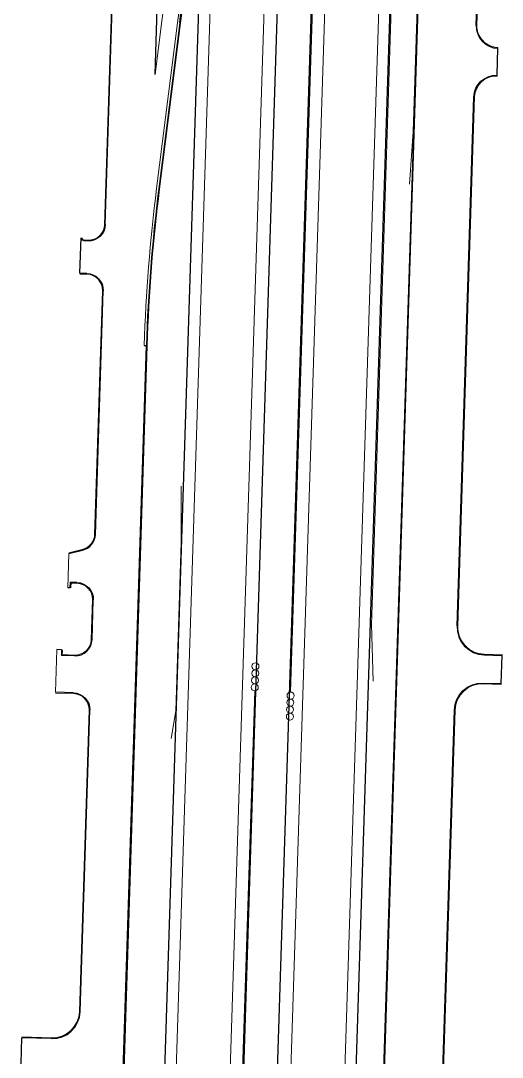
# Model space of a CAD drawing. Extents: x 2536801 to 2538856, y 7112140 to 7131569.
# Drawn here: x 2537840 to 2538268, y 7122385 to 7123308 of the extents above; entities that cross this region are included whole.
import ezdxf

# ---------------------------------------------------------------- set-up
doc = ezdxf.new("R2010")
doc.units = 0
doc.header["$LTSCALE"] = 100
doc.header["$MEASUREMENT"] = 0
for name, color, linetype, lineweight in [('D_BOC_FR', 3, 'Continuous', 13), ('D_BOC_RMP', 1, 'Continuous', 13), ('D_CTB_1', 2, 'Continuous', 0), ('D_DRVWY_1', 6, 'Continuous', 30), ('D_EOS_ML', 7, 'Continuous', 30), ('D_EOS_RMP', 1, 'Continuous', 30), ('D_EOT_ML', 7, 'Continuous', 13), ('D_EOT_RMP', 1, 'Continuous', 13), ('D_FOC_FR', 3, 'Continuous', 30), ('D_FOC_RMP', 1, 'Continuous', 30), ('D_MBGF', 20, 'Continuous', 0)]:
    doc.layers.add(name, color=color, linetype=linetype, lineweight=lineweight)
doc.linetypes.add('mbgf', pattern='A,1,-0.5,[46,dgnlstyle-BGELINES.shx,S=0.008,R=0,X=0,Y=0],-0.5,1', length=3)

msp = doc.modelspace()

# ---------------------------------------------------------------- linework, layer by layer
at = {"layer": 'D_BOC_FR', "lineweight": 0}
for p, q in [((2537914.12, 7123126.08), (2537926.84, 7123525.4)), ((2538245.28, 7123303.81), (2538251.13, 7123487.55)), ((2538119.74, 7121038.6), (2538194.31, 7123378.9)), ((2538228.24, 7122769.03), (2538243.24, 7123239.84)), ((2537905.33, 7122850.41), (2537912.25, 7123067.33)), ((2537910.06, 7121700.85), (2537952.04, 7123018.4)), ((2537902.35, 7122756.8), (2537903.48, 7122792.25)), ((2537891.8, 7122425.71), (2537900.35, 7122694.05)), ((2538214.04, 7122323.47), (2538225.85, 7122694.07))]:
    msp.add_line(p, q, dxfattribs=at)
at = {"layer": 'D_BOC_RMP', "lineweight": 0}
msp.add_line((2537981.63, 7123305.54), (2537963.03, 7123157.93), dxfattribs=at)
for centre, radius, start, end in [((2536490.76, 7123493.41), 1502.67, 352.81764, 358.17507), ((2539448.62, 7122970.72), 1497.33, 172.81764, 178.17507)]:
    msp.add_arc(centre, radius, start, end, dxfattribs=at)
at = {"layer": 'D_CTB_1', "linetype": 'Continuous', "lineweight": 0, "ltscale": 0.025}
for p, q in [((2538079.62, 7122710.13), (2538251.41, 7128101.79)), ((2538152.13, 7122787.86), (2538192.64, 7124059.33)), ((2537962.61, 7120042.5), (2538047.63, 7122711.15))]:
    msp.add_line(p, q, dxfattribs=at)
at = {"layer": 'D_CTB_1', "linetype": 'Continuous', "lineweight": 13}
for centre in [(2538048.33, 7122733.01), (2538047.93, 7122720.52), (2538048.13, 7122726.76), (2538047.73, 7122714.27), (2538079.32, 7122700.76), (2538079.52, 7122707), (2538079.12, 7122694.51), (2538078.92, 7122688.26)]:
    msp.add_circle(centre, 3.12, dxfattribs=at)
at = {"layer": 'D_DRVWY_1'}
for p, q in [((2538263.2, 7123259.09), (2538263.96, 7123283.08)), ((2537892.1, 7123082.87), (2537893.47, 7123114.29)), ((2537899.32, 7123111.65), (2537895.94, 7123111.76)), ((2537898.39, 7123082.67), (2537892.1, 7123082.87)), ((2537882.42, 7122833.48), (2537894.51, 7122836.38)), ((2537883.57, 7122802.78), (2537883.92, 7122807.77)), ((2537889.63, 7122807.59), (2537883.92, 7122807.77)), ((2537883.57, 7122802.78), (2537881.51, 7122802.85)), ((2537875.98, 7122747.74), (2537871.72, 7122747.88)), ((2537875.98, 7122747.74), (2537875.82, 7122742.75)), ((2537887.55, 7122742.37), (2537875.82, 7122742.75)), ((2538251.76, 7122743.13), (2538267.75, 7122742.62)), ((2538266.96, 7122717.63), (2538267.75, 7122742.62)), ((2538250.96, 7122718.14), (2538266.96, 7122717.63)), ((2537886.5, 7122709.39), (2537870.51, 7122709.9)), ((2537839.62, 7122368.48), (2537840.7, 7122402.46)), ((2537866.69, 7122401.64), (2537840.7, 7122402.46))]:
    msp.add_line(p, q, dxfattribs=at)
at = {"layer": 'D_DRVWY_1', "lineweight": 0}
for p, q in [((2538263.96, 7123283.08), (2538263.98, 7123283.74)), ((2538263.2, 7123259.09), (2538263.18, 7123258.42)), ((2537899.34, 7123112.32), (2537895.96, 7123112.43)), ((2537898.37, 7123082), (2537892.07, 7123082.2)), ((2537882.26, 7122834.13), (2537894.36, 7122837.03)), ((2537889.61, 7122806.92), (2537883.9, 7122807.11)), ((2537884.23, 7122802.73), (2537884.59, 7122807.73)), ((2537887.57, 7122743.04), (2537875.84, 7122743.41)), ((2537876.64, 7122747.72), (2537876.48, 7122742.73)), ((2538251.78, 7122743.79), (2538267.77, 7122743.29)), ((2538267.78, 7122743.51), (2538267.75, 7122742.62)), ((2538250.94, 7122717.48), (2538266.93, 7122716.97)), ((2538266.93, 7122716.84), (2538266.96, 7122717.63)), ((2537886.48, 7122708.72), (2537870.49, 7122709.23)), ((2537866.71, 7122402.3), (2537840.72, 7122403.13))]:
    msp.add_line(p, q, dxfattribs=at)
at = {"layer": 'D_DRVWY_1', "color": 6, "lineweight": 13}
for p, q in [((2537881.52, 7122802.85), (2537882.42, 7122833.48)), ((2537870.51, 7122709.9), (2537871.72, 7122747.88))]:
    msp.add_line(p, q, dxfattribs=at)
at = {"layer": 'D_DRVWY_1'}
for centre, radius, start, end in [((2538264.6, 7123303.07), 20, 178.17503, 268.17503), ((2537891.01, 7122850.97), 15, 283.49134, 358.17507), ((2538252.56, 7122768.12), 25, 178.17503, 268.17503), ((2537888.03, 7122757.37), 15, 268.17507, 358.17507), ((2537867.49, 7122426.62), 25, 268.17507, 358.17507)]:
    msp.add_arc(centre, radius, start, end, dxfattribs=at)
at = {"layer": 'D_DRVWY_1', "lineweight": 0}
for centre, radius, start, end in [((2538264.6, 7123303.07), 19.33, 177.80646, 268.17503), ((2537891.01, 7122850.97), 14.33, 283.49134, 358.17507), ((2538252.56, 7122768.12), 24.33, 177.8465, 268.17503), ((2537888.03, 7122757.37), 14.33, 268.17507, 358.17507), ((2537867.49, 7122426.62), 24.33, 268.17507, 358.17507)]:
    msp.add_arc(centre, radius, start, end, dxfattribs=at)
at = {"layer": 'D_DRVWY_1', "extrusion": (0, 0, -1)}
for centre, radius, start, end in [((-2538262.56, 7123239.1), 20, 1.82497, 91.82497), ((-2537899.8, 7123126.65), 15, 181.82493, 271.82493), ((-2537896.07, 7123114.36), 2.6, 272.91156, 358.52932), ((-2537897.92, 7123067.68), 15, 91.82493, 181.82493), ((-2537889.15, 7122792.6), 15, 91.82493, 181.82493), ((-2538250.17, 7122693.15), 25, 1.82497, 91.82497), ((-2537886.02, 7122694.4), 15, 91.82493, 181.82493)]:
    msp.add_arc(centre, radius, start, end, dxfattribs=at)
at = {"layer": 'D_DRVWY_1', "lineweight": 0, "extrusion": (0, 0, -1)}
for centre, radius, start, end in [((-2538262.56, 7123239.1), 19.33, 2.19354, 91.82497), ((-2537899.8, 7123126.65), 14.33, 181.82493, 271.82493), ((-2537896.07, 7123114.36), 1.93, 272.91156, 358.52932), ((-2537897.92, 7123067.68), 14.33, 91.82493, 181.82493), ((-2537889.15, 7122792.6), 14.33, 91.82493, 181.82493), ((-2538250.17, 7122693.15), 24.33, 2.1535, 91.82497), ((-2537886.02, 7122694.4), 14.33, 91.82493, 181.82493)]:
    msp.add_arc(centre, radius, start, end, dxfattribs=at)
at = {"layer": 'D_EOS_ML'}
for p, q in [((2537858.55, 7116745.35), (2538220.42, 7128102.78)), ((2537888.54, 7116744.4), (2538250.41, 7128101.82)), ((2538136.8, 7122338.12), (2538191.64, 7124059.36)), ((2537954.94, 7121968.72), (2538013.75, 7123814.39))]:
    msp.add_line(p, q, dxfattribs=at)
at = {"layer": 'D_EOS_RMP'}
msp.add_line((2537949.38, 7123018.49), (2537951.38, 7123018.43), dxfattribs=at)
at = {"layer": 'D_EOT_ML'}
for p, q in [((2537846.56, 7116745.74), (2538208.43, 7128103.16)), ((2537900.53, 7116744.02), (2538262.4, 7128101.44)), ((2538047.19, 7119839.7), (2538192.69, 7124406.1)), ((2537920.56, 7120575.68), (2538034.73, 7124158.82))]:
    msp.add_line(p, q, dxfattribs=at)
at = {"layer": 'D_EOT_RMP'}
for p, q in [((2537965.1, 7123307.62), (2537959.06, 7123259.75)), ((2537978.99, 7123305.87), (2537960.39, 7123158.26))]:
    msp.add_line(p, q, dxfattribs=at)
for centre, radius, start, end in [((2536490.76, 7123493.41), 1486, 352.81764, 358.17507), ((2536490.76, 7123493.41), 1500, 352.81764, 358.17507), ((2539448.62, 7122970.72), 1500, 172.81764, 178.17507)]:
    msp.add_arc(centre, radius, start, end, dxfattribs=at)
at = {"layer": 'D_FOC_FR'}
for p, q in [((2537914.79, 7123126.17), (2537927.51, 7123525.38)), ((2538244.61, 7123303.7), (2538250.47, 7123487.57)), ((2538120.41, 7121038.58), (2538194.98, 7123378.88)), ((2538227.57, 7122768.91), (2538242.57, 7123239.74)), ((2537906, 7122850.49), (2537912.91, 7123067.2)), ((2537909.4, 7121700.87), (2537951.38, 7123018.43)), ((2537903.02, 7122756.89), (2537904.14, 7122792.12)), ((2537892.47, 7122425.83), (2537901.02, 7122693.92)), ((2538213.52, 7122327.91), (2538225.18, 7122693.95))]:
    msp.add_line(p, q, dxfattribs=at)
at = {"layer": 'D_FOC_FR', "color": 3}
msp.add_line((2537959.06, 7123259.75), (2537966.19, 7123483.38), dxfattribs=at)
at = {"layer": 'D_FOC_RMP'}
msp.add_line((2537980.97, 7123305.62), (2537962.37, 7123158.01), dxfattribs=at)
for centre, radius, start, end in [((2536490.76, 7123493.41), 1502, 352.81764, 358.17507), ((2539448.62, 7122970.72), 1498, 172.81764, 178.17507)]:
    msp.add_arc(centre, radius, start, end, dxfattribs=at)
at = {"layer": 'D_MBGF', "linetype": 'mbgf', "lineweight": 13, "ltscale": 0.025}
for p, q in [((2538188.56, 7123208.84), (2538193.98, 7123378.91)), ((2538188.56, 7123208.84), (2538185.32, 7123162.05)), ((2537982.31, 7122843.29), (2537982.16, 7122893.29)), ((2537977.53, 7122693.37), (2537982.31, 7122843.29)), ((2538151.56, 7122769.87), (2538152.13, 7122787.86)), ((2538151.56, 7122769.87), (2538152.99, 7122719.89)), ((2537973.52, 7122668.69), (2537977.53, 7122693.37))]:
    msp.add_line(p, q, dxfattribs=at)

doc.saveas('drawing.dxf')
